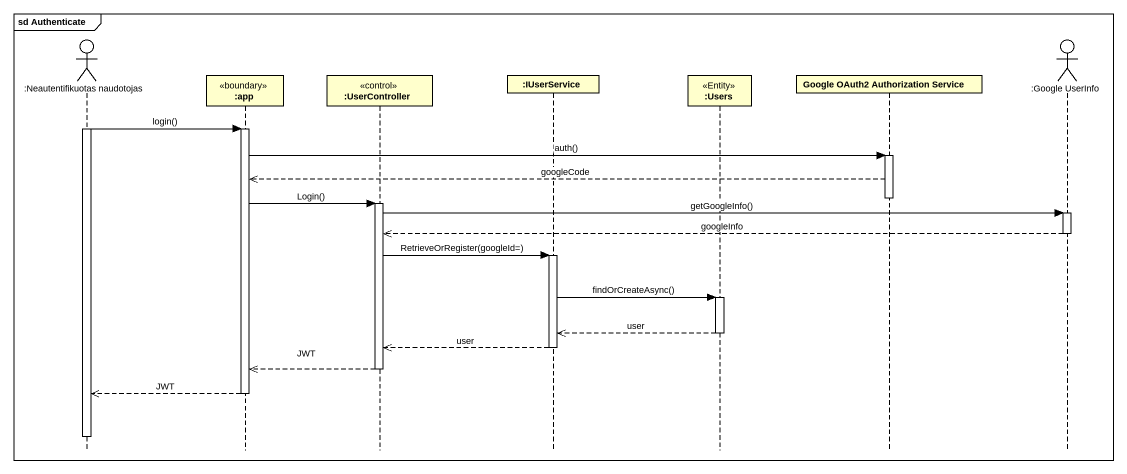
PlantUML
@startuml
mainframe sd Authenticate
hide footbox
actor ":Neautentifikuotas naudotojas" as Neautentifikuotas_naudotojas
participant ":app" as app <<boundary>>
participant ":UserController" as UserController <<control>>
participant ":IUserService" as IUserService
participant ":Users" as Users <<Entity>>
participant "Google OAuth2 Authorization Service" as Google_OAuth2_Authorization
actor ":Google UserInfo" as Google_UserInfo

activate Neautentifikuotas_naudotojas
Neautentifikuotas_naudotojas -> app : login()
activate app
app -> Google_OAuth2_Authorization : auth()
activate Google_OAuth2_Authorization
Google_OAuth2_Authorization -->> app : googleCode
deactivate Google_OAuth2_Authorization
app -> UserController : Login()
activate UserController
UserController -> Google_UserInfo : getGoogleInfo()
activate Google_UserInfo
Google_UserInfo -->> UserController : googleInfo
deactivate Google_UserInfo
UserController -> IUserService : RetrieveOrRegister(googleId=)
activate IUserService
IUserService -> Users : findOrCreateAsync()
activate Users
Users -->> IUserService : user
deactivate Users
IUserService -->> UserController : user
deactivate IUserService
UserController -->> app : JWT
deactivate UserController
app -->> Neautentifikuotas_naudotojas : JWT
deactivate app
deactivate Neautentifikuotas_naudotojas
@enduml
